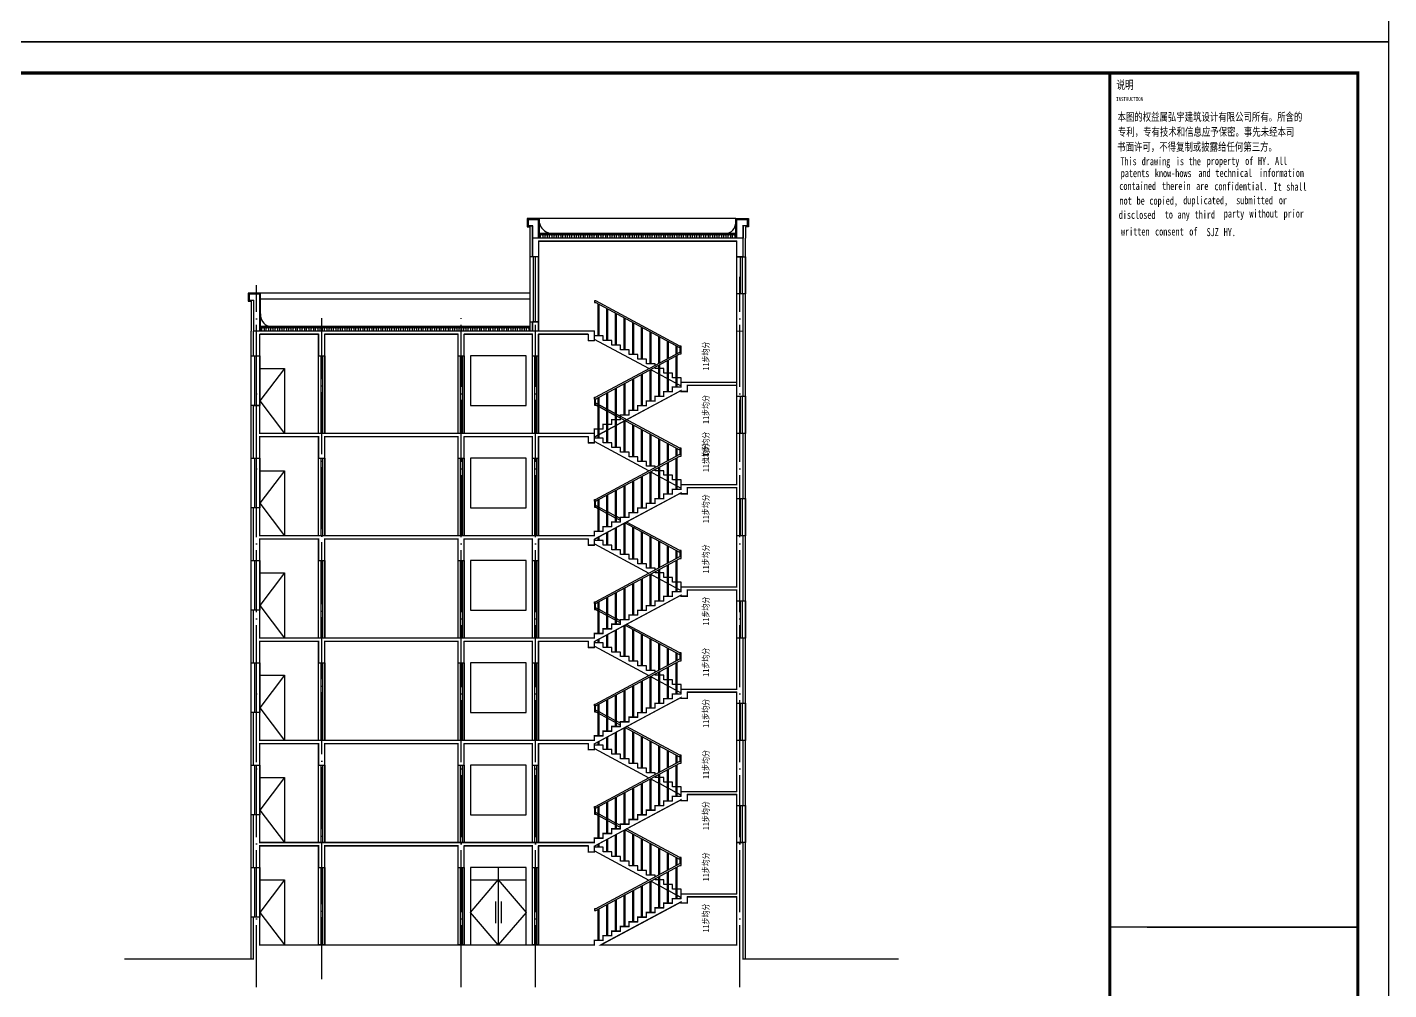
# Model space of a CAD drawing. Extents: x 30064 to 135164, y 17999 to 492668.
# Drawn here: x 70238 to 114181, y 46824 to 77874 of the extents above; entities that cross this region are included whole.
import ezdxf

# ---------------------------------------------------------------- set-up
doc = ezdxf.new("R2010")
doc.units = 0
doc.header["$LTSCALE"] = 1000
doc.header["$MEASUREMENT"] = 0
doc.linetypes.add('DOTE', pattern=[2.42, 2, -0.2, 0.02, -0.2])
for name, color, linetype in [('DOTE', 1, 'DOTE'), ('PUB_TEXT', 7, 'Continuous'), ('PUB_TITLE', 7, 'Continuous'), ('S_E_STAIR', 4, 'Continuous'), ('S_STAIR', 2, 'Continuous'), ('TK', 126, 'Continuous'), ('TWT_TITLE', 7, 'Continuous'), ('WALL', 2, 'Continuous')]:
    doc.layers.add(name, color=color, linetype=linetype)
doc.styles.add('-宋体', font='', dxfattribs={"width": 0.8})
doc.styles.get('-宋体').set_extended_font_data('SimSun')

# ---------------------------------------------------------------- blocks, each defined once
blk = doc.blocks.new('$LinePat$保温层')
at = {"color": 0}
for p, q in [((24, -24), (24, -56)), ((72, -56), (72, -24))]:
    blk.add_line(p, q, dxfattribs=at)
for centre, start, end in [((96, -24), 90, 180), ((0, -24), 0, 90), ((48, -56), 180, 0)]:
    blk.add_arc(centre, 24, start, end, dxfattribs=at)

msp = doc.modelspace()

# ---------------------------------------------------------------- linework, layer by layer
for p, q in [((105181, 18998), (105181, 76398)), ((93111, 71699), (86771, 71699)), ((86541, 71069), (86541, 70469)), ((86741, 70969), (86741, 68069)), ((86461, 69299), (77771, 69299)), ((86461, 69099), (77771, 69099)), ((86541, 68369), (86541, 68069)), ((88541, 68069), (77541, 68069)), ((79641, 67969), (77741, 67969)), ((84141, 67969), (79841, 67969)), ((86541, 67969), (84341, 67969)), ((88341, 67969), (86741, 67969)), ((113181, 48848), (106381, 48848)), ((106381, 48848), (113181, 48848))]:
    msp.add_line(p, q)
at = {"color": 6}
msp.add_line((86461, 71069), (86461, 68069), dxfattribs=at)
for points in [[(86771, 71069), (86771, 71699), (86461, 71699), (86371, 71699), (86371, 71439), (86461, 71439), (86461, 71069)], [(93111, 71069), (93111, 71699), (93421, 71699), (93511, 71699), (93511, 71439), (93421, 71439), (93421, 71069)], [(93421, 47819), (93421, 71069)], [(77771, 68069), (77771, 69299), (77461, 69299), (77371, 69299), (77371, 69039), (77461, 69039), (77461, 68069)], [(77461, 47819), (77461, 68069)], [(93421, 47819), (93421, 68069)]]:
    msp.add_lwpolyline(points, dxfattribs=at)
for points, const_width in [([(86741, 70969), (86741, 70469), (86541, 70469), (86541, 71469), (86401, 71469), (86401, 71669), (86741, 71669), (86741, 71069), (93141, 71069), (93141, 71669), (93481, 71669), (93481, 71469), (93341, 71469), (93341, 70469), (93141, 70469), (93141, 70969), (86741, 70969)], 40), ([(77741, 67969), (77741, 67269), (77541, 67269), (77541, 69069), (77401, 69069), (77401, 69269), (77741, 69269), (77741, 68069), (86541, 68069)], 40), ([(86541, 68069), (86541, 68369), (86741, 68369), (86741, 68069), (88541, 68069), (88541, 67769), (88341, 67769), (88341, 67969)], 40), ([(77741, 64669), (77741, 63969), (77541, 63969), (77541, 65669), (77741, 65669), (77741, 64769), (84141, 64769), (88541, 64769), (88541, 64919), (88821, 64919), (88821, 65069), (89101, 65069), (89101, 65219), (89381, 65219), (89381, 65369), (89661, 65369), (89661, 65519), (89941, 65519), (89941, 65669), (90221, 65669), (90221, 65819), (90501, 65819), (90501, 65969), (90781, 65969), (90781, 66119), (91061, 66119), (91061, 66269), (91341, 66269), (91341, 66419), (93141, 66419), (93141, 68069), (93341, 68069), (93341, 65969), (93141, 65969), (93141, 66319), (91541, 66319), (91541, 66119), (91341, 66119), (91341, 66155), (88541, 64655), (88541, 64469), (88341, 64469), (88341, 64669), (86741, 64669), (86741, 63969), (86541, 63969), (86541, 64669), (84341, 64669), (84341, 63969), (84141, 63969), (84141, 64669), (79841, 64669), (79841, 63969), (79641, 63969), (79641, 64669), (77741, 64669)], 40), ([(88341, 67969), (86741, 67969), (86741, 67269), (86541, 67269), (86541, 67969), (84341, 67969), (84341, 67269), (84141, 67269), (84141, 67969), (79841, 67969), (79841, 67269), (79641, 67269), (79641, 67969), (77741, 67969)], 40), ([(77741, 61369), (77741, 60669), (77541, 60669), (77541, 62369), (77741, 62369), (77741, 61469), (84141, 61469), (88541, 61469), (88541, 61619), (88821, 61619), (88821, 61769), (89101, 61769), (89101, 61919), (89381, 61919), (89381, 62069), (89661, 62069), (89661, 62219), (89941, 62219), (89941, 62369), (90221, 62369), (90221, 62519), (90501, 62519), (90501, 62669), (90781, 62669), (90781, 62819), (91061, 62819), (91061, 62969), (91341, 62969), (91341, 63119), (93141, 63119), (93141, 64769), (93341, 64769), (93341, 62669), (93141, 62669), (93141, 63019), (91541, 63019), (91541, 62819), (91341, 62819), (91341, 62855), (88541, 61355), (88541, 61169), (88341, 61169), (88341, 61369), (86741, 61369), (86741, 60669), (86541, 60669), (86541, 61369), (84341, 61369), (84341, 60669), (84141, 60669), (84141, 61369), (79841, 61369), (79841, 60669), (79641, 60669), (79641, 61369), (77741, 61369)], 40), ([(77741, 58069), (77741, 57369), (77541, 57369), (77541, 59069), (77741, 59069), (77741, 58169), (84141, 58169), (88541, 58169), (88541, 58319), (88821, 58319), (88821, 58469), (89101, 58469), (89101, 58619), (89381, 58619), (89381, 58769), (89661, 58769), (89661, 58919), (89941, 58919), (89941, 59069), (90221, 59069), (90221, 59219), (90501, 59219), (90501, 59369), (90781, 59369), (90781, 59519), (91061, 59519), (91061, 59669), (91341, 59669), (91341, 59819), (93141, 59819), (93141, 61469), (93341, 61469), (93341, 59369), (93141, 59369), (93141, 59719), (91541, 59719), (91541, 59519), (91341, 59519), (91341, 59555), (88541, 58055), (88541, 57869), (88341, 57869), (88341, 58069), (86741, 58069), (86741, 57369), (86541, 57369), (86541, 58069), (84341, 58069), (84341, 57369), (84141, 57369), (84141, 58069), (79841, 58069), (79841, 57369), (79641, 57369), (79641, 58069), (77741, 58069)], 40), ([(77741, 54769), (77741, 54069), (77541, 54069), (77541, 55769), (77741, 55769), (77741, 54869), (84141, 54869), (88541, 54869), (88541, 55019), (88821, 55019), (88821, 55169), (89101, 55169), (89101, 55319), (89381, 55319), (89381, 55469), (89661, 55469), (89661, 55619), (89941, 55619), (89941, 55769), (90221, 55769), (90221, 55919), (90501, 55919), (90501, 56069), (90781, 56069), (90781, 56219), (91061, 56219), (91061, 56369), (91341, 56369), (91341, 56519), (93141, 56519), (93141, 58169), (93341, 58169), (93341, 56069), (93141, 56069), (93141, 56419), (91541, 56419), (91541, 56219), (91341, 56219), (91341, 56255), (88541, 54755), (88541, 54569), (88341, 54569), (88341, 54769), (86741, 54769), (86741, 54069), (86541, 54069), (86541, 54769), (84341, 54769), (84341, 54069), (84141, 54069), (84141, 54769), (79841, 54769), (79841, 54069), (79641, 54069), (79641, 54769), (77741, 54769)], 40), ([(77741, 51469), (77741, 50769), (77541, 50769), (77541, 52469), (77741, 52469), (77741, 51569), (84141, 51569), (88541, 51569), (88541, 51719), (88821, 51719), (88821, 51869), (89101, 51869), (89101, 52019), (89381, 52019), (89381, 52169), (89661, 52169), (89661, 52319), (89941, 52319), (89941, 52469), (90221, 52469), (90221, 52619), (90501, 52619), (90501, 52769), (90781, 52769), (90781, 52919), (91061, 52919), (91061, 53069), (91341, 53069), (91341, 53219), (93141, 53219), (93141, 54869), (93341, 54869), (93341, 52769), (93141, 52769), (93141, 53119), (91541, 53119), (91541, 52919), (91341, 52919), (91341, 52955), (88541, 51455), (88541, 51269), (88341, 51269), (88341, 51469), (86741, 51469), (86741, 50769), (86541, 50769), (86541, 51469), (84341, 51469), (84341, 50769), (84141, 50769), (84141, 51469), (79841, 51469), (79841, 50769), (79641, 50769), (79641, 51469), (77741, 51469)], 40), ([(73372, 47819), (77541, 47819), (77541, 49169), (77741, 49169), (77741, 48269), (88541, 48269), (88541, 48419), (88821, 48419), (88821, 48569), (89101, 48569), (89101, 48719), (89381, 48719), (89381, 48869), (89661, 48869), (89661, 49019), (89941, 49019), (89941, 49169), (90221, 49169), (90221, 49319), (90501, 49319), (90501, 49469), (90781, 49469), (90781, 49619), (91061, 49619), (91061, 49769), (91341, 49769), (91341, 49919), (93141, 49919), (93141, 51569), (93341, 51569), (93341, 47819), (98359, 47819)], 40), ([(93141, 49819), (93141, 48269), (88753, 48269), (91341, 49655), (91341, 49619), (91541, 49619), (91541, 49819), (93141, 49819)], 40), ([(105181, 48848), (113181, 48848)], 34)]:
    msp.add_lwpolyline(points, dxfattribs=dict(const_width=const_width))
for points in [[(86741, 71069), (86741, 71669), (86461, 71669), (86401, 71669), (86401, 71469), (86541, 71469), (86541, 71069)], [(93141, 71069), (93141, 71669), (93421, 71669), (93481, 71669), (93481, 71469), (93341, 71469), (93341, 71069)], [(86771, 71229), (93111, 71229)], [(86771, 71209), (93111, 71209)], [(86771, 71189), (93111, 71189)], [(93141, 66419), (93141, 70969)], [(93341, 70469), (93341, 71069)], [(77741, 68069), (77741, 69269), (77461, 69269), (77401, 69269), (77401, 69069), (77541, 69069), (77541, 68069)], [(93341, 65969), (93341, 69269)], [(77771, 68229), (86461, 68229)], [(77771, 68209), (86461, 68209)], [(77771, 68189), (86461, 68189)], [(86741, 68069), (86741, 68369), (86541, 68369), (86541, 68069)], [(77541, 67269), (77541, 68069)], [(77741, 64769), (77741, 67969)], [(79641, 64769), (79641, 67969)], [(79841, 64769), (79841, 67969)], [(84141, 64769), (84141, 67969)], [(84341, 64769), (84341, 67969)], [(86541, 64769), (86541, 67969)], [(86741, 64769), (86741, 67969)], [(93141, 63119), (93141, 67969)], [(93341, 65969), (93341, 68069)], [(77541, 63969), (77541, 65669)], [(77741, 61469), (77741, 64669)], [(79641, 61469), (79641, 64669)], [(79841, 61469), (79841, 64669)], [(84141, 61469), (84141, 64669)], [(84341, 61469), (84341, 64669)], [(86541, 61469), (86541, 64669)], [(86741, 61469), (86741, 64669)], [(93341, 62669), (93341, 64769)], [(93141, 59819), (93141, 63019)], [(77541, 60669), (77541, 62369)], [(77741, 58169), (77741, 61369)], [(79641, 58169), (79641, 61369)], [(79841, 58169), (79841, 61369)], [(84141, 58169), (84141, 61369)], [(84341, 58169), (84341, 61369)], [(86541, 58169), (86541, 61369)], [(86741, 58169), (86741, 61369)], [(93341, 59369), (93341, 61469)], [(93141, 56519), (93141, 59719)], [(77541, 57369), (77541, 59069)], [(77741, 54869), (77741, 58069)], [(79641, 54869), (79641, 58069)], [(79841, 54869), (79841, 58069)], [(84141, 54869), (84141, 58069)], [(84341, 54869), (84341, 58069)], [(86541, 54869), (86541, 58069)], [(86741, 54869), (86741, 58069)], [(93341, 56069), (93341, 58169)], [(93141, 53219), (93141, 56419)], [(77541, 54069), (77541, 55769)], [(77741, 51569), (77741, 54769)], [(79641, 51569), (79641, 54769)], [(79841, 51569), (79841, 54769)], [(84141, 51569), (84141, 54769)], [(84341, 51569), (84341, 54769)], [(86541, 51569), (86541, 54769)], [(86741, 51569), (86741, 54769)], [(93341, 52769), (93341, 54869)], [(93141, 49919), (93141, 53119)], [(77541, 50769), (77541, 52469)], [(77741, 48269), (77741, 51469)], [(79641, 48269), (79641, 51469)], [(79841, 48269), (79841, 51469)], [(84141, 48269), (84141, 51469)], [(84341, 48269), (84341, 51469)], [(86541, 48269), (86541, 51469)], [(86741, 48269), (86741, 51469)], [(93341, 47819), (93341, 51569)], [(93141, 48269), (93141, 49819)], [(77541, 47819), (77541, 49169)], [(73372, 47819), (77541, 47819)], [(93361, 47819), (98359, 47819)]]:
    msp.add_lwpolyline(points)
at = {"color": 4}
for points in [[(86741, 68369), (86741, 70469), (86461, 70469), (86461, 68369), (86741, 68369)], [(86571, 70469), (86571, 68369)], [(86631, 70469), (86631, 68369)], [(93141, 69269), (93141, 70469), (93421, 70469), (93421, 69269), (93141, 69269)], [(93251, 70469), (93251, 69269)], [(93311, 70469), (93311, 69269)], [(77461, 65669), (77461, 67269), (77741, 67269), (77741, 65669), (77461, 65669)], [(77571, 67269), (77571, 65669)], [(77631, 67269), (77631, 65669)], [(79641, 64769), (79641, 67269), (79841, 67269), (79841, 64769), (79641, 64769)], [(79711, 67269), (79711, 64769)], [(79771, 67269), (79771, 64769)], [(84141, 64769), (84141, 67269), (84341, 67269), (84341, 64769), (84141, 64769)], [(84211, 67269), (84211, 64769)], [(84271, 67269), (84271, 64769)], [(86541, 64769), (86541, 67269), (86741, 67269), (86741, 64769), (86541, 64769)], [(86611, 67269), (86611, 64769)], [(86671, 67269), (86671, 64769)], [(93141, 64769), (93141, 65969), (93421, 65969), (93421, 64769), (93141, 64769)], [(93251, 65969), (93251, 64769)], [(93311, 65969), (93311, 64769)], [(77461, 62369), (77461, 63969), (77741, 63969), (77741, 62369), (77461, 62369)], [(77571, 63969), (77571, 62369)], [(77631, 63969), (77631, 62369)], [(79641, 61469), (79641, 63969), (79841, 63969), (79841, 61469), (79641, 61469)], [(79711, 63969), (79711, 61469)], [(79771, 63969), (79771, 61469)], [(84141, 61469), (84141, 63969), (84341, 63969), (84341, 61469), (84141, 61469)], [(84211, 63969), (84211, 61469)], [(84271, 63969), (84271, 61469)], [(86541, 61469), (86541, 63969), (86741, 63969), (86741, 61469), (86541, 61469)], [(86611, 63969), (86611, 61469)], [(86671, 63969), (86671, 61469)], [(93141, 61469), (93141, 62669), (93421, 62669), (93421, 61469), (93141, 61469)], [(93251, 62669), (93251, 61469)], [(93311, 62669), (93311, 61469)], [(77461, 59069), (77461, 60669), (77741, 60669), (77741, 59069), (77461, 59069)], [(77571, 60669), (77571, 59069)], [(77631, 60669), (77631, 59069)], [(79641, 58169), (79641, 60669), (79841, 60669), (79841, 58169), (79641, 58169)], [(79711, 60669), (79711, 58169)], [(79771, 60669), (79771, 58169)], [(84141, 58169), (84141, 60669), (84341, 60669), (84341, 58169), (84141, 58169)], [(84211, 60669), (84211, 58169)], [(84271, 60669), (84271, 58169)], [(86541, 58169), (86541, 60669), (86741, 60669), (86741, 58169), (86541, 58169)], [(86611, 60669), (86611, 58169)], [(86671, 60669), (86671, 58169)], [(93141, 58169), (93141, 59369), (93421, 59369), (93421, 58169), (93141, 58169)], [(93251, 59369), (93251, 58169)], [(93311, 59369), (93311, 58169)], [(77461, 55769), (77461, 57369), (77741, 57369), (77741, 55769), (77461, 55769)], [(77571, 57369), (77571, 55769)], [(77631, 57369), (77631, 55769)], [(79641, 54869), (79641, 57369), (79841, 57369), (79841, 54869), (79641, 54869)], [(79711, 57369), (79711, 54869)], [(79771, 57369), (79771, 54869)], [(84141, 54869), (84141, 57369), (84341, 57369), (84341, 54869), (84141, 54869)], [(84211, 57369), (84211, 54869)], [(84271, 57369), (84271, 54869)], [(86541, 54869), (86541, 57369), (86741, 57369), (86741, 54869), (86541, 54869)], [(86611, 57369), (86611, 54869)], [(86671, 57369), (86671, 54869)], [(93141, 54869), (93141, 56069), (93421, 56069), (93421, 54869), (93141, 54869)], [(93251, 56069), (93251, 54869)], [(93311, 56069), (93311, 54869)], [(77461, 52469), (77461, 54069), (77741, 54069), (77741, 52469), (77461, 52469)], [(77571, 54069), (77571, 52469)], [(77631, 54069), (77631, 52469)], [(79641, 51569), (79641, 54069), (79841, 54069), (79841, 51569), (79641, 51569)], [(79711, 54069), (79711, 51569)], [(79771, 54069), (79771, 51569)], [(84141, 51569), (84141, 54069), (84341, 54069), (84341, 51569), (84141, 51569)], [(84211, 54069), (84211, 51569)], [(84271, 54069), (84271, 51569)], [(86541, 51569), (86541, 54069), (86741, 54069), (86741, 51569), (86541, 51569)], [(86611, 54069), (86611, 51569)], [(86671, 54069), (86671, 51569)], [(93141, 51569), (93141, 52769), (93421, 52769), (93421, 51569), (93141, 51569)], [(93251, 52769), (93251, 51569)], [(93311, 52769), (93311, 51569)], [(77461, 49169), (77461, 50769), (77741, 50769), (77741, 49169), (77461, 49169)], [(77571, 50769), (77571, 49169)], [(77631, 50769), (77631, 49169)], [(79641, 48269), (79641, 50769), (79841, 50769), (79841, 48269), (79641, 48269)], [(79711, 50769), (79711, 48269)], [(79771, 50769), (79771, 48269)], [(84141, 48269), (84141, 50769), (84341, 50769), (84341, 48269), (84141, 48269)], [(84211, 50769), (84211, 48269)], [(84271, 50769), (84271, 48269)], [(86541, 48269), (86541, 50769), (86741, 50769), (86741, 48269), (86541, 48269)], [(86611, 50769), (86611, 48269)], [(86671, 50769), (86671, 48269)]]:
    msp.add_lwpolyline(points, dxfattribs=at)
for centre, radius, start, end in [((92733, 71591), 379, 287.5283, 5.7887), ((87206, 71664), 450, 194.4217, 255.5228), ((78148, 68591), 379, 174.2113, 252.4717)]:
    msp.add_arc(centre, radius, start, end)
at = {"layer": 'DOTE'}
for p, q in [((77641, 46909), (77641, 69556)), ((93241, 46909), (93241, 69826)), ((86641, 46909), (86641, 68564)), ((79741, 47161), (79741, 68489)), ((84241, 46909), (84241, 68487))]:
    msp.add_line(p, q, dxfattribs=at)
at = {"layer": 'PUB_TITLE', "const_width": 100}
msp.add_lwpolyline([(105181, 76398), (113181, 76398), (113181, 18999), (105181, 18999)], close=True, dxfattribs=at)
at = {"layer": 'S_E_STAIR'}
for p, q in [((91301, 67530), (88574, 68991)), ((91301, 67590), (88587, 69044)), ((88666, 67919), (88666, 68942)), ((88666, 67919), (88666, 68942)), ((88696, 67919), (88696, 68926)), ((88696, 67919), (88696, 68926)), ((88946, 67769), (88946, 68792)), ((88976, 67769), (88976, 68776)), ((89226, 67619), (89226, 68642)), ((89256, 67619), (89256, 68626)), ((89506, 67469), (89506, 68492)), ((89536, 67469), (89536, 68476)), ((89786, 67319), (89786, 68342)), ((89816, 67319), (89816, 68326)), ((90066, 67169), (90066, 68192)), ((90096, 67169), (90096, 68176)), ((88541, 67919), (88541, 68069)), ((88541, 67919), (88541, 68069)), ((88821, 67919), (88541, 67919)), ((88821, 67919), (88541, 67919)), ((90302, 66862), (88541, 67805)), ((88821, 67769), (88821, 67919)), ((89101, 67769), (88821, 67769)), ((89101, 67619), (89101, 67769)), ((90346, 67019), (90346, 68042)), ((90376, 67019), (90376, 68026)), ((90626, 67036), (90626, 67892)), ((90656, 67052), (90656, 67876)), ((90906, 67186), (90906, 67742)), ((90936, 67202), (90936, 67726)), ((88581, 65940), (91301, 67397)), ((88581, 65880), (91301, 67337)), ((89381, 67619), (89101, 67619)), ((89381, 67469), (89381, 67619)), ((89661, 67469), (89381, 67469)), ((89661, 67319), (89661, 67469)), ((89941, 67319), (89661, 67319)), ((89941, 67169), (89941, 67319)), ((91186, 67336), (91186, 67592)), ((91186, 66269), (91186, 67276)), ((91216, 67352), (91216, 67576)), ((91216, 66269), (91216, 67292)), ((91341, 67590), (91301, 67590)), ((91301, 67590), (91301, 67397)), ((91341, 67397), (91301, 67397)), ((91301, 67397), (91341, 67397)), ((91301, 67337), (91341, 67337)), ((91341, 67397), (91341, 67590)), ((91341, 67337), (91341, 67397)), ((90221, 67169), (89941, 67169)), ((90221, 67019), (90221, 67169)), ((90501, 67019), (90221, 67019)), ((90346, 65819), (90346, 66826)), ((90376, 65819), (90376, 66842)), ((90376, 66822), (90626, 66688)), ((90501, 66969), (90501, 67019)), ((90501, 66869), (90501, 66909)), ((90626, 66869), (90501, 66869)), ((90626, 65969), (90626, 66976)), ((90656, 65969), (90656, 66992)), ((90781, 66869), (90656, 66869)), ((90781, 66719), (90781, 66869)), ((90906, 66119), (90906, 67126)), ((90936, 66119), (90936, 67142)), ((89506, 65369), (89506, 66376)), ((89536, 65369), (89536, 66392)), ((89786, 65519), (89786, 66526)), ((89816, 65519), (89816, 66542)), ((90066, 65669), (90066, 66676)), ((90096, 65669), (90096, 66692)), ((90656, 66672), (90906, 66538)), ((90906, 66719), (90781, 66719)), ((91061, 66719), (90936, 66719)), ((90936, 66522), (91186, 66388)), ((91061, 66569), (91061, 66719)), ((91186, 66569), (91061, 66569)), ((91341, 66569), (91216, 66569)), ((91216, 66372), (91341, 66305)), ((91341, 66419), (91341, 66569)), ((88541, 65880), (88541, 65940)), ((88541, 65940), (88581, 65940)), ((88666, 64919), (88666, 65926)), ((88696, 64919), (88696, 65942)), ((88946, 65069), (88946, 66076)), ((88976, 65069), (88976, 66092)), ((89226, 65219), (89226, 66226)), ((89256, 65219), (89256, 66242)), ((88581, 65880), (88541, 65880)), ((88581, 65880), (88541, 65880)), ((88541, 65880), (88541, 65687)), ((88541, 65687), (88581, 65687)), ((91301, 64230), (88574, 65691)), ((88581, 65687), (88581, 65880)), ((88666, 65702), (88581, 65747)), ((88666, 65642), (88581, 65687)), ((91301, 64290), (88587, 65744)), ((88666, 64619), (88666, 65642)), ((88666, 64619), (88666, 65642)), ((88946, 65552), (88696, 65686)), ((88696, 64619), (88696, 65626)), ((88696, 64619), (88696, 65626)), ((88946, 65492), (88696, 65626)), ((88946, 64469), (88946, 65492)), ((89226, 65402), (88976, 65536)), ((88976, 64469), (88976, 65476)), ((89226, 65342), (88976, 65476)), ((89226, 64319), (89226, 65342)), ((89381, 65319), (89256, 65386)), ((89256, 64319), (89256, 65326)), ((89381, 65259), (89256, 65326)), ((89506, 64169), (89506, 65192)), ((89536, 64169), (89536, 65176)), ((89786, 64019), (89786, 65042)), ((88541, 64619), (88541, 64769)), ((88541, 64619), (88541, 64769)), ((88541, 64619), (88541, 64655)), ((88821, 64619), (88541, 64619)), ((88821, 64619), (88541, 64619)), ((88821, 64469), (88821, 64619)), ((89816, 64019), (89816, 65026)), ((90066, 63869), (90066, 64892)), ((90096, 63869), (90096, 64876)), ((90346, 63719), (90346, 64742)), ((90376, 63719), (90376, 64726)), ((90302, 63562), (88541, 64505)), ((89101, 64469), (88821, 64469)), ((89101, 64319), (89101, 64469)), ((89381, 64319), (89101, 64319)), ((89381, 64169), (89381, 64319)), ((89661, 64169), (89381, 64169)), ((89661, 64019), (89661, 64169)), ((90626, 63736), (90626, 64592)), ((90656, 63752), (90656, 64576)), ((90906, 63886), (90906, 64442)), ((90936, 63902), (90936, 64426)), ((91186, 64036), (91186, 64292)), ((91216, 64052), (91216, 64276)), ((91341, 64290), (91301, 64290)), ((91301, 64290), (91301, 64097)), ((91341, 64097), (91341, 64290)), ((88581, 62640), (91301, 64097)), ((88581, 62580), (91301, 64037)), ((89941, 64019), (89661, 64019)), ((89941, 63869), (89941, 64019)), ((90221, 63869), (89941, 63869)), ((90221, 63719), (90221, 63869)), ((90501, 63719), (90221, 63719)), ((90501, 63669), (90501, 63719)), ((90906, 62819), (90906, 63826)), ((90936, 62819), (90936, 63842)), ((91186, 62969), (91186, 63976)), ((91216, 62969), (91216, 63992)), ((91341, 64097), (91301, 64097)), ((91301, 64097), (91341, 64097)), ((91301, 64037), (91341, 64037)), ((91341, 64037), (91341, 64097)), ((90066, 62369), (90066, 63376)), ((90096, 62369), (90096, 63392)), ((90346, 62519), (90346, 63526)), ((90376, 62519), (90376, 63542)), ((90376, 63522), (90626, 63388)), ((90501, 63569), (90501, 63609)), ((90626, 63569), (90501, 63569)), ((90626, 62669), (90626, 63676)), ((90656, 62669), (90656, 63692)), ((90781, 63569), (90656, 63569)), ((90656, 63372), (90906, 63238)), ((90781, 63419), (90781, 63569)), ((90906, 63419), (90781, 63419)), ((91061, 63419), (90936, 63419)), ((91061, 63269), (91061, 63419)), ((89226, 61919), (89226, 62926)), ((89256, 61919), (89256, 62942)), ((89506, 62069), (89506, 63076)), ((89536, 62069), (89536, 63092)), ((89786, 62219), (89786, 63226)), ((89816, 62219), (89816, 63242)), ((90936, 63222), (91186, 63088)), ((91186, 63269), (91061, 63269)), ((91341, 63269), (91216, 63269)), ((91216, 63072), (91341, 63005)), ((91341, 63119), (91341, 63269)), ((88541, 62580), (88541, 62640)), ((88541, 62640), (88581, 62640)), ((88581, 62580), (88541, 62580)), ((88581, 62580), (88541, 62580)), ((88541, 62580), (88541, 62387)), ((88581, 62387), (88581, 62580)), ((88666, 62402), (88581, 62447)), ((88666, 61619), (88666, 62626)), ((88696, 61619), (88696, 62642)), ((88946, 61769), (88946, 62776)), ((88976, 61769), (88976, 62792)), ((88541, 62387), (88581, 62387)), ((88666, 62342), (88581, 62387)), ((88946, 62252), (88696, 62386)), ((88946, 62192), (88696, 62326)), ((89226, 62102), (88976, 62236)), ((89226, 62042), (88976, 62176)), ((89381, 62019), (89256, 62086)), ((89381, 61959), (89256, 62026)), ((88946, 61169), (88946, 61572)), ((88976, 61169), (88976, 61588)), ((89226, 61019), (89226, 61722)), ((89256, 61019), (89256, 61738)), ((89506, 60869), (89506, 61872)), ((91301, 60930), (89524, 61882)), ((89536, 60869), (89536, 61876)), ((91301, 60990), (89580, 61912)), ((89786, 60719), (89786, 61742)), ((89816, 60719), (89816, 61726)), ((90066, 60569), (90066, 61592)), ((90096, 60569), (90096, 61576)), ((88541, 61319), (88541, 61355)), ((88821, 61319), (88541, 61319)), ((88541, 61205), (90302, 60262)), ((88666, 61319), (88666, 61422)), ((88696, 61319), (88696, 61438)), ((88821, 61169), (88821, 61319)), ((89101, 61169), (88821, 61169)), ((89101, 61019), (89101, 61169)), ((90346, 60419), (90346, 61442)), ((90376, 60419), (90376, 61426)), ((90626, 60436), (90626, 61292)), ((90656, 60452), (90656, 61276)), ((90906, 60586), (90906, 61142)), ((90936, 60602), (90936, 61126)), ((88581, 59340), (91301, 60797)), ((88581, 59280), (91301, 60737)), ((89381, 61019), (89101, 61019)), ((89381, 60869), (89381, 61019)), ((89661, 60869), (89381, 60869)), ((89661, 60719), (89661, 60869)), ((89941, 60719), (89661, 60719)), ((89941, 60569), (89941, 60719)), ((91186, 60736), (91186, 60992)), ((91186, 59669), (91186, 60676)), ((91216, 60752), (91216, 60976)), ((91216, 59669), (91216, 60692)), ((91341, 60990), (91301, 60990)), ((91301, 60990), (91301, 60797)), ((91341, 60797), (91301, 60797)), ((91301, 60797), (91341, 60797)), ((91301, 60737), (91341, 60737)), ((91341, 60797), (91341, 60990)), ((91341, 60737), (91341, 60797)), ((90221, 60569), (89941, 60569)), ((90221, 60419), (90221, 60569)), ((90501, 60419), (90221, 60419)), ((90346, 59219), (90346, 60226)), ((90376, 59219), (90376, 60242)), ((90376, 60222), (90626, 60088)), ((90501, 60369), (90501, 60419)), ((90501, 60269), (90501, 60309)), ((90626, 60269), (90501, 60269)), ((90626, 59369), (90626, 60376)), ((90656, 59369), (90656, 60392)), ((90781, 60269), (90656, 60269)), ((90781, 60119), (90781, 60269)), ((90906, 59519), (90906, 60526)), ((90936, 59519), (90936, 60542)), ((89506, 58769), (89506, 59776)), ((89536, 58769), (89536, 59792)), ((89786, 58919), (89786, 59926)), ((89816, 58919), (89816, 59942)), ((90066, 59069), (90066, 60076)), ((90096, 59069), (90096, 60092)), ((90656, 60072), (90906, 59938)), ((90906, 60119), (90781, 60119)), ((91061, 60119), (90936, 60119)), ((90936, 59922), (91186, 59788)), ((91061, 59969), (91061, 60119)), ((91186, 59969), (91061, 59969)), ((91341, 59969), (91216, 59969)), ((91216, 59772), (91341, 59705)), ((91341, 59819), (91341, 59969)), ((88541, 59280), (88541, 59340)), ((88541, 59340), (88581, 59340)), ((88666, 58319), (88666, 59326)), ((88696, 58319), (88696, 59342)), ((88946, 58469), (88946, 59476)), ((88976, 58469), (88976, 59492)), ((89226, 58619), (89226, 59626)), ((89256, 58619), (89256, 59642)), ((88581, 59280), (88541, 59280)), ((88581, 59280), (88541, 59280)), ((88541, 59280), (88541, 59087)), ((88541, 59087), (88581, 59087)), ((88581, 59087), (88581, 59280)), ((88666, 59102), (88581, 59147)), ((88666, 59042), (88581, 59087)), ((88946, 58952), (88696, 59086)), ((88946, 58892), (88696, 59026)), ((89226, 58802), (88976, 58936)), ((89226, 58742), (88976, 58876)), ((89381, 58719), (89256, 58786)), ((89381, 58659), (89256, 58726)), ((89506, 57569), (89506, 58572)), ((91301, 57630), (89524, 58582)), ((89536, 57569), (89536, 58576)), ((91301, 57690), (89580, 58612)), ((88541, 58019), (88541, 58055)), ((88821, 58019), (88541, 58019)), ((88666, 58019), (88666, 58122)), ((88696, 58019), (88696, 58138)), ((88821, 57869), (88821, 58019)), ((88946, 57869), (88946, 58272)), ((88976, 57869), (88976, 58288)), ((89226, 57719), (89226, 58422)), ((89256, 57719), (89256, 58438)), ((89786, 57419), (89786, 58442)), ((89816, 57419), (89816, 58426)), ((90066, 57269), (90066, 58292)), ((90096, 57269), (90096, 58276)), ((90346, 57119), (90346, 58142)), ((90376, 57119), (90376, 58126)), ((88541, 57905), (90302, 56962)), ((89101, 57869), (88821, 57869)), ((89101, 57719), (89101, 57869)), ((89381, 57719), (89101, 57719)), ((89381, 57569), (89381, 57719)), ((89661, 57569), (89381, 57569)), ((89661, 57419), (89661, 57569)), ((90626, 57136), (90626, 57992)), ((90656, 57152), (90656, 57976)), ((90906, 57286), (90906, 57842)), ((90936, 57302), (90936, 57826)), ((91186, 57436), (91186, 57692)), ((91216, 57452), (91216, 57676)), ((91341, 57690), (91301, 57690)), ((91301, 57690), (91301, 57497)), ((91341, 57497), (91341, 57690)), ((88581, 56040), (91301, 57497)), ((88581, 55980), (91301, 57437)), ((89941, 57419), (89661, 57419)), ((89941, 57269), (89941, 57419)), ((90221, 57269), (89941, 57269)), ((90221, 57119), (90221, 57269)), ((90906, 56219), (90906, 57226)), ((90936, 56219), (90936, 57242)), ((91186, 56369), (91186, 57376)), ((91216, 56369), (91216, 57392)), ((91341, 57497), (91301, 57497)), ((91301, 57497), (91341, 57497)), ((91301, 57437), (91341, 57437)), ((91341, 57437), (91341, 57497)), ((90066, 55769), (90066, 56776)), ((90096, 55769), (90096, 56792)), ((90501, 57119), (90221, 57119)), ((90346, 55919), (90346, 56926)), ((90376, 55919), (90376, 56942)), ((90376, 56922), (90626, 56788)), ((90501, 57069), (90501, 57119)), ((90501, 56969), (90501, 57009)), ((90626, 56969), (90501, 56969)), ((90626, 56069), (90626, 57076)), ((90656, 56069), (90656, 57092)), ((90781, 56969), (90656, 56969)), ((90656, 56772), (90906, 56638)), ((90781, 56819), (90781, 56969)), ((90906, 56819), (90781, 56819)), ((91061, 56819), (90936, 56819)), ((91061, 56669), (91061, 56819)), ((89226, 55319), (89226, 56326)), ((89256, 55319), (89256, 56342)), ((89506, 55469), (89506, 56476)), ((89536, 55469), (89536, 56492)), ((89786, 55619), (89786, 56626)), ((89816, 55619), (89816, 56642)), ((90936, 56622), (91186, 56488)), ((91186, 56669), (91061, 56669)), ((91341, 56669), (91216, 56669)), ((91216, 56472), (91341, 56405)), ((91341, 56519), (91341, 56669)), ((88541, 55980), (88541, 56040)), ((88541, 56040), (88581, 56040)), ((88581, 55980), (88541, 55980)), ((88581, 55980), (88541, 55980)), ((88541, 55980), (88541, 55787)), ((88581, 55787), (88581, 55980)), ((88666, 55802), (88581, 55847)), ((88666, 55019), (88666, 56026)), ((88696, 55019), (88696, 56042)), ((88946, 55169), (88946, 56176)), ((88976, 55169), (88976, 56192)), ((88541, 55787), (88581, 55787)), ((88666, 55742), (88581, 55787)), ((88946, 55652), (88696, 55786)), ((88946, 55592), (88696, 55726)), ((89226, 55502), (88976, 55636)), ((89226, 55442), (88976, 55576)), ((89381, 55419), (89256, 55486)), ((89381, 55359), (89256, 55426)), ((88946, 54569), (88946, 54972)), ((88976, 54569), (88976, 54988)), ((89226, 54419), (89226, 55122)), ((89256, 54419), (89256, 55138)), ((89506, 54269), (89506, 55272)), ((91301, 54330), (89524, 55282)), ((89536, 54269), (89536, 55276)), ((91301, 54390), (89580, 55312)), ((89786, 54119), (89786, 55142)), ((89816, 54119), (89816, 55126)), ((90066, 53969), (90066, 54992)), ((90096, 53969), (90096, 54976)), ((88541, 54719), (88541, 54755)), ((88821, 54719), (88541, 54719)), ((88541, 54605), (90302, 53662)), ((88666, 54719), (88666, 54822)), ((88696, 54719), (88696, 54838)), ((88821, 54569), (88821, 54719)), ((89101, 54569), (88821, 54569)), ((89101, 54419), (89101, 54569)), ((90346, 53819), (90346, 54842)), ((90376, 53819), (90376, 54826)), ((90626, 53836), (90626, 54692)), ((90656, 53852), (90656, 54676)), ((90906, 53986), (90906, 54542)), ((90936, 54002), (90936, 54526)), ((88581, 52740), (91301, 54197)), ((88581, 52680), (91301, 54137)), ((89381, 54419), (89101, 54419)), ((89381, 54269), (89381, 54419)), ((89661, 54269), (89381, 54269)), ((89661, 54119), (89661, 54269)), ((89941, 54119), (89661, 54119)), ((89941, 53969), (89941, 54119)), ((91186, 54136), (91186, 54392)), ((91186, 53069), (91186, 54076)), ((91216, 54152), (91216, 54376)), ((91216, 53069), (91216, 54092)), ((91341, 54390), (91301, 54390)), ((91301, 54390), (91301, 54197)), ((91341, 54197), (91301, 54197)), ((91301, 54197), (91341, 54197)), ((91301, 54137), (91341, 54137)), ((91341, 54197), (91341, 54390)), ((91341, 54137), (91341, 54197)), ((90221, 53969), (89941, 53969)), ((90221, 53819), (90221, 53969)), ((90501, 53819), (90221, 53819)), ((90346, 52619), (90346, 53626)), ((90376, 52619), (90376, 53642)), ((90376, 53622), (90626, 53488)), ((90501, 53769), (90501, 53819)), ((90501, 53669), (90501, 53709)), ((90626, 53669), (90501, 53669)), ((90626, 52769), (90626, 53776)), ((90656, 52769), (90656, 53792)), ((90781, 53669), (90656, 53669)), ((90781, 53519), (90781, 53669)), ((90906, 52919), (90906, 53926)), ((90936, 52919), (90936, 53942)), ((89506, 52169), (89506, 53176)), ((89536, 52169), (89536, 53192)), ((89786, 52319), (89786, 53326)), ((89816, 52319), (89816, 53342)), ((90066, 52469), (90066, 53476)), ((90096, 52469), (90096, 53492)), ((90656, 53472), (90906, 53338)), ((90906, 53519), (90781, 53519)), ((91061, 53519), (90936, 53519)), ((90936, 53322), (91186, 53188)), ((91061, 53369), (91061, 53519)), ((91186, 53369), (91061, 53369)), ((91341, 53369), (91216, 53369)), ((91216, 53172), (91341, 53105)), ((91341, 53219), (91341, 53369)), ((88541, 52680), (88541, 52740)), ((88541, 52740), (88581, 52740)), ((88696, 51719), (88696, 52742)), ((88946, 51869), (88946, 52876)), ((88976, 51869), (88976, 52892)), ((89226, 52019), (89226, 53026)), ((89256, 52019), (89256, 53042)), ((88581, 52680), (88541, 52680)), ((88581, 52680), (88541, 52680)), ((88541, 52680), (88541, 52487)), ((88541, 52487), (88581, 52487)), ((88581, 52487), (88581, 52680)), ((88666, 52502), (88581, 52547)), ((88666, 52442), (88581, 52487)), ((88666, 51719), (88666, 52726)), ((88946, 52352), (88696, 52486)), ((88946, 52292), (88696, 52426)), ((89226, 52202), (88976, 52336)), ((89226, 52142), (88976, 52276)), ((89381, 52119), (89256, 52186)), ((89381, 52059), (89256, 52126)), ((89506, 50969), (89506, 51972)), ((91301, 51030), (89524, 51982)), ((89536, 50969), (89536, 51976)), ((91301, 51090), (89580, 52012)), ((88541, 51419), (88541, 51455)), ((88821, 51419), (88541, 51419)), ((88666, 51419), (88666, 51522)), ((88696, 51419), (88696, 51538)), ((88821, 51269), (88821, 51419)), ((88946, 51269), (88946, 51672)), ((88976, 51269), (88976, 51688)), ((89226, 51119), (89226, 51822)), ((89256, 51119), (89256, 51838)), ((89786, 50819), (89786, 51842)), ((89816, 50819), (89816, 51826)), ((90066, 50669), (90066, 51692)), ((90096, 50669), (90096, 51676)), ((90346, 50519), (90346, 51542)), ((90376, 50519), (90376, 51526)), ((88541, 51305), (90302, 50362)), ((89101, 51269), (88821, 51269)), ((89101, 51119), (89101, 51269)), ((89381, 51119), (89101, 51119)), ((89381, 50969), (89381, 51119)), ((90626, 50536), (90626, 51392)), ((90656, 50552), (90656, 51376)), ((90906, 50686), (90906, 51242)), ((90936, 50702), (90936, 51226)), ((91186, 50836), (91186, 51092)), ((91216, 50852), (91216, 51076)), ((91341, 51090), (91301, 51090)), ((91301, 51090), (91301, 50897)), ((91341, 50897), (91341, 51090)), ((88574, 49437), (91301, 50897)), ((88587, 49384), (91301, 50837)), ((89661, 50969), (89381, 50969)), ((89661, 50819), (89661, 50969)), ((89941, 50819), (89661, 50819)), ((89941, 50669), (89941, 50819)), ((90221, 50669), (89941, 50669)), ((90221, 50519), (90221, 50669)), ((90906, 49619), (90906, 50626)), ((90936, 49619), (90936, 50642)), ((91186, 49769), (91186, 50776)), ((91216, 49769), (91216, 50792)), ((91341, 50897), (91301, 50897)), ((91301, 50897), (91341, 50897)), ((91301, 50837), (91341, 50837)), ((91341, 50837), (91341, 50897)), ((90066, 49169), (90066, 50176)), ((90096, 49169), (90096, 50192)), ((90501, 50519), (90221, 50519)), ((90346, 49319), (90346, 50326)), ((90376, 49319), (90376, 50342)), ((90376, 50322), (90626, 50188)), ((90501, 50469), (90501, 50519)), ((90501, 50369), (90501, 50409)), ((90626, 50369), (90501, 50369)), ((90626, 49469), (90626, 50476)), ((90656, 49469), (90656, 50492)), ((90781, 50369), (90656, 50369)), ((90656, 50172), (90906, 50038)), ((90781, 50219), (90781, 50369)), ((90906, 50219), (90781, 50219)), ((91061, 50219), (90936, 50219)), ((91061, 50069), (91061, 50219)), ((89226, 48719), (89226, 49726)), ((89256, 48719), (89256, 49742)), ((89506, 48869), (89506, 49876)), ((89536, 48869), (89536, 49892)), ((89786, 49019), (89786, 50026)), ((89816, 49019), (89816, 50042)), ((90936, 50022), (91186, 49888)), ((91186, 50069), (91061, 50069)), ((91341, 50069), (91216, 50069)), ((91216, 49872), (91341, 49805)), ((91341, 49919), (91341, 50069)), ((88666, 48419), (88666, 49426)), ((88696, 48419), (88696, 49442)), ((88946, 48569), (88946, 49576)), ((88976, 48569), (88976, 49592))]:
    msp.add_line(p, q, dxfattribs=at)
for points in [[(88587, 69044), (88541, 69044), (88541, 68991), (88574, 68991)], [(88587, 69044), (88541, 69044), (88541, 68991), (88574, 68991)], [(88587, 65744), (88541, 65744), (88541, 65691), (88574, 65691)], [(88587, 65744), (88541, 65744), (88541, 65691), (88574, 65691)], [(88574, 49437), (88541, 49437), (88541, 49384), (88587, 49384)]]:
    msp.add_lwpolyline(points, dxfattribs=at)
at = {"layer": 'S_STAIR'}
for p, q in [((88541, 68069), (77541, 68069)), ((88341, 67969), (86741, 67969)), ((88341, 67969), (86741, 67969)), ((88341, 67969), (88341, 67769)), ((88341, 67769), (88541, 67769)), ((88541, 67769), (88541, 68069)), ((91341, 66269), (91341, 66419)), ((91341, 66419), (93141, 66419)), ((91341, 66155), (88541, 64655)), ((90501, 65819), (90501, 65969)), ((90501, 65969), (90781, 65969)), ((90781, 65969), (90781, 66119)), ((90781, 66119), (91061, 66119)), ((91061, 66119), (91061, 66269)), ((91061, 66269), (91341, 66269)), ((91341, 66119), (91341, 66155)), ((91541, 66119), (91341, 66119)), ((93141, 66319), (91541, 66319)), ((91541, 66319), (91541, 66119)), ((89661, 65369), (89661, 65519)), ((89661, 65519), (89941, 65519)), ((89941, 65519), (89941, 65669)), ((89941, 65669), (90221, 65669)), ((90221, 65669), (90221, 65819)), ((90221, 65819), (90501, 65819)), ((88821, 64919), (88821, 65069)), ((88821, 65069), (89101, 65069)), ((89101, 65069), (89101, 65219)), ((89101, 65219), (89381, 65219)), ((89381, 65219), (89381, 65369)), ((89381, 65369), (89661, 65369)), ((88541, 64769), (77741, 64769)), ((77741, 64669), (79641, 64669)), ((79841, 64669), (84141, 64669)), ((84341, 64669), (86541, 64669)), ((86741, 64669), (88341, 64669)), ((88341, 64669), (88341, 64469)), ((88541, 64769), (88541, 64919)), ((88541, 64919), (88821, 64919)), ((88541, 64469), (88541, 64769)), ((88341, 64469), (88541, 64469)), ((91341, 62855), (88541, 61355)), ((91061, 62819), (91061, 62969)), ((91061, 62969), (91341, 62969)), ((91341, 62969), (91341, 63119)), ((91341, 63119), (93141, 63119)), ((91341, 62819), (91341, 62855)), ((93141, 63019), (91541, 63019)), ((91541, 63019), (91541, 62819)), ((90221, 62369), (90221, 62519)), ((90221, 62519), (90501, 62519)), ((90501, 62519), (90501, 62669)), ((90501, 62669), (90781, 62669)), ((90781, 62669), (90781, 62819)), ((90781, 62819), (91061, 62819)), ((91541, 62819), (91341, 62819)), ((89381, 61919), (89381, 62069)), ((89381, 62069), (89661, 62069)), ((89661, 62069), (89661, 62219)), ((89661, 62219), (89941, 62219)), ((89941, 62219), (89941, 62369)), ((89941, 62369), (90221, 62369)), ((88541, 61469), (88541, 61619)), ((88541, 61619), (88821, 61619)), ((88821, 61619), (88821, 61769)), ((88821, 61769), (89101, 61769)), ((89101, 61769), (89101, 61919)), ((89101, 61919), (89381, 61919)), ((88541, 61469), (77741, 61469)), ((77741, 61369), (79641, 61369)), ((79841, 61369), (84141, 61369)), ((84341, 61369), (86541, 61369)), ((86741, 61369), (88341, 61369)), ((88341, 61369), (88341, 61169)), ((88341, 61169), (88541, 61169)), ((88541, 61169), (88541, 61355)), ((91341, 59669), (91341, 59819)), ((91341, 59819), (93141, 59819)), ((91341, 59555), (88541, 58055)), ((90501, 59219), (90501, 59369)), ((90501, 59369), (90781, 59369)), ((90781, 59369), (90781, 59519)), ((90781, 59519), (91061, 59519)), ((91061, 59519), (91061, 59669)), ((91061, 59669), (91341, 59669)), ((91341, 59519), (91341, 59555)), ((91541, 59519), (91341, 59519)), ((93141, 59719), (91541, 59719)), ((91541, 59719), (91541, 59519)), ((89661, 58769), (89661, 58919)), ((89661, 58919), (89941, 58919)), ((89941, 58919), (89941, 59069)), ((89941, 59069), (90221, 59069)), ((90221, 59069), (90221, 59219)), ((90221, 59219), (90501, 59219)), ((88821, 58319), (88821, 58469)), ((88821, 58469), (89101, 58469)), ((89101, 58469), (89101, 58619)), ((89101, 58619), (89381, 58619)), ((89381, 58619), (89381, 58769)), ((89381, 58769), (89661, 58769)), ((88541, 58169), (77741, 58169)), ((77741, 58069), (79641, 58069)), ((79841, 58069), (84141, 58069)), ((84341, 58069), (86541, 58069)), ((86741, 58069), (88341, 58069)), ((88341, 58069), (88341, 57869)), ((88541, 58169), (88541, 58319)), ((88541, 58319), (88821, 58319)), ((88541, 57869), (88541, 58055)), ((88341, 57869), (88541, 57869)), ((91341, 56255), (88541, 54755)), ((91061, 56219), (91061, 56369)), ((91061, 56369), (91341, 56369)), ((91341, 56369), (91341, 56519)), ((91341, 56519), (93141, 56519)), ((91341, 56219), (91341, 56255)), ((93141, 56419), (91541, 56419)), ((91541, 56419), (91541, 56219)), ((90221, 55769), (90221, 55919)), ((90221, 55919), (90501, 55919)), ((90501, 55919), (90501, 56069)), ((90501, 56069), (90781, 56069)), ((90781, 56069), (90781, 56219)), ((90781, 56219), (91061, 56219)), ((91541, 56219), (91341, 56219)), ((89381, 55319), (89381, 55469)), ((89381, 55469), (89661, 55469)), ((89661, 55469), (89661, 55619)), ((89661, 55619), (89941, 55619)), ((89941, 55619), (89941, 55769)), ((89941, 55769), (90221, 55769)), ((88541, 54869), (88541, 55019)), ((88541, 55019), (88821, 55019)), ((88821, 55019), (88821, 55169)), ((88821, 55169), (89101, 55169)), ((89101, 55169), (89101, 55319)), ((89101, 55319), (89381, 55319)), ((88541, 54869), (77741, 54869)), ((77741, 54769), (79641, 54769)), ((79841, 54769), (84141, 54769)), ((84341, 54769), (86541, 54769)), ((86741, 54769), (88341, 54769)), ((88341, 54769), (88341, 54569)), ((88341, 54569), (88541, 54569)), ((88541, 54569), (88541, 54755)), ((91341, 53069), (91341, 53219)), ((91341, 53219), (93141, 53219)), ((91341, 52955), (88541, 51455)), ((90501, 52619), (90501, 52769)), ((90501, 52769), (90781, 52769)), ((90781, 52769), (90781, 52919)), ((90781, 52919), (91061, 52919)), ((91061, 52919), (91061, 53069)), ((91061, 53069), (91341, 53069)), ((91341, 52919), (91341, 52955)), ((91541, 52919), (91341, 52919)), ((93141, 53119), (91541, 53119)), ((91541, 53119), (91541, 52919)), ((89661, 52169), (89661, 52319)), ((89661, 52319), (89941, 52319)), ((89941, 52319), (89941, 52469)), ((89941, 52469), (90221, 52469)), ((90221, 52469), (90221, 52619)), ((90221, 52619), (90501, 52619)), ((88821, 51719), (88821, 51869)), ((88821, 51869), (89101, 51869)), ((89101, 51869), (89101, 52019)), ((89101, 52019), (89381, 52019)), ((89381, 52019), (89381, 52169)), ((89381, 52169), (89661, 52169)), ((88541, 51569), (77741, 51569)), ((77741, 51469), (79641, 51469)), ((79841, 51469), (84141, 51469)), ((84341, 51469), (86541, 51469)), ((86741, 51469), (88341, 51469)), ((88341, 51469), (88341, 51269)), ((88541, 51569), (88541, 51719)), ((88541, 51719), (88821, 51719)), ((88541, 51269), (88541, 51455)), ((88341, 51269), (88541, 51269)), ((91061, 49619), (91061, 49769)), ((91061, 49769), (91341, 49769)), ((91341, 49769), (91341, 49919)), ((91341, 49919), (93141, 49919)), ((93141, 49819), (91541, 49819)), ((91541, 49819), (91541, 49619)), ((91341, 49655), (88753, 48269)), ((90221, 49169), (90221, 49319)), ((90221, 49319), (90501, 49319)), ((90501, 49319), (90501, 49469)), ((90501, 49469), (90781, 49469)), ((90781, 49469), (90781, 49619)), ((90781, 49619), (91061, 49619)), ((91341, 49619), (91341, 49655)), ((91541, 49619), (91341, 49619)), ((89381, 48719), (89381, 48869)), ((89381, 48869), (89661, 48869)), ((89661, 48869), (89661, 49019)), ((89661, 49019), (89941, 49019)), ((89941, 49019), (89941, 49169)), ((89941, 49169), (90221, 49169)), ((88541, 48269), (88541, 48419)), ((88541, 48419), (88821, 48419)), ((88821, 48419), (88821, 48569)), ((88821, 48569), (89101, 48569)), ((89101, 48569), (89101, 48719)), ((89101, 48719), (89381, 48719))]:
    msp.add_line(p, q, dxfattribs=at)
at = {"layer": 'TWT_TITLE'}
for points in [[(30081, 77399), (114181, 77399), (114181, 136799), (30081, 136799)], [(30081, 17999), (114181, 17999), (114181, 77399), (30081, 77399)]]:
    msp.add_lwpolyline(points, close=True, dxfattribs=at)
at = {"layer": 'TWT_TITLE', "const_width": 100}
msp.add_lwpolyline([(32581, 18999), (113181, 18999), (113181, 76399), (32581, 76399)], close=True, dxfattribs=at)
at = {"layer": 'WALL', "ltscale": 10}
for p, q in [((93341, 71069), (86541, 71069)), ((93141, 70969), (86741, 70969))]:
    msp.add_line(p, q, dxfattribs=at)
at = {"layer": 'WALL', "color": 4, "ltscale": 10}
for points in [[(86341, 67269), (84541, 67269), (84541, 65669), (86341, 65669)], [(86341, 63969), (84541, 63969), (84541, 62369), (86341, 62369)], [(86341, 60669), (84541, 60669), (84541, 59069), (86341, 59069)], [(86341, 57369), (84541, 57369), (84541, 55769), (86341, 55769)], [(86341, 54069), (84541, 54069), (84541, 52469), (86341, 52469)]]:
    msp.add_lwpolyline(points, close=True, dxfattribs=at)
for points in [[(77741, 64769), (77741, 66869), (78541, 66869), (78541, 64769)], [(78541, 66869), (77741, 65819), (78541, 64769)], [(77741, 61469), (77741, 63569), (78541, 63569), (78541, 61469)], [(78541, 63569), (77741, 62519), (78541, 61469)], [(77741, 58169), (77741, 60269), (78541, 60269), (78541, 58169)], [(78541, 60269), (77741, 59219), (78541, 58169)], [(77741, 54869), (77741, 56969), (78541, 56969), (78541, 54869)], [(78541, 56969), (77741, 55919), (78541, 54869)], [(77741, 51569), (77741, 53669), (78541, 53669), (78541, 51569)], [(78541, 53669), (77741, 52619), (78541, 51569)], [(86341, 48269), (86341, 50769), (84541, 50769), (84541, 48269)], [(85441, 50769), (85441, 48269)], [(77741, 48269), (77741, 50369), (78541, 50369), (78541, 48269)], [(78541, 50369), (77741, 49319), (78541, 48269)], [(85441, 50369), (86341, 49319), (85441, 48269), (84541, 49319), (85441, 50369)], [(84541, 50369), (86341, 50369)], [(85347, 49671), (85347, 48967)], [(85535, 49671), (85535, 48967)]]:
    msp.add_lwpolyline(points, dxfattribs=at)

# ---------------------------------------------------------------- block references
at = {"color": 6, "yscale": 1.499999999622804, "zscale": 1.499999999622804}
for p, xscale, rotation in [((86915, 71189), -1.500946972172994, 359.9999999999975), ((87059, 71189), -1.500946972172994, 359.9999999999975), ((87203, 71189), -1.500946972172994, 359.9999999999975), ((87347, 71189), -1.500946972172994, 359.9999999999975), ((87491, 71189), -1.500946972172994, 359.9999999999975), ((87635, 71189), -1.500946972172994, 359.9999999999975), ((87779, 71189), -1.500946972172994, 359.9999999999975), ((87924, 71189), -1.500946972172994, 359.9999999999975), ((88068, 71189), -1.500946972172994, 359.9999999999975), ((88212, 71189), -1.500946972172994, 359.9999999999975), ((88356, 71189), -1.500946972172994, 359.9999999999975), ((88500, 71189), -1.500946972172994, 359.9999999999975), ((88644, 71189), -1.500946972172994, 359.9999999999975), ((88788, 71189), -1.500946972172994, 359.9999999999975), ((88932, 71189), -1.500946972172994, 359.9999999999975), ((89076, 71189), -1.500946972172994, 359.9999999999975), ((89220, 71189), -1.500946972172994, 359.9999999999975), ((89364, 71189), -1.500946972172994, 359.9999999999975), ((89509, 71189), -1.500946972172994, 359.9999999999975), ((89653, 71189), -1.500946972172994, 359.9999999999975), ((89797, 71189), -1.500946972172994, 359.9999999999975), ((89941, 71189), -1.500946972172994, 359.9999999999975), ((90085, 71189), -1.500946972172994, 359.9999999999975), ((90229, 71189), -1.500946972172994, 359.9999999999975), ((90373, 71189), -1.500946972172994, 359.9999999999975), ((90517, 71189), -1.500946972172994, 359.9999999999975), ((90661, 71189), -1.500946972172994, 359.9999999999975), ((90805, 71189), -1.500946972172994, 359.9999999999975), ((90949, 71189), -1.500946972172994, 359.9999999999975), ((91094, 71189), -1.500946972172994, 359.9999999999975), ((91238, 71189), -1.500946972172994, 359.9999999999975), ((91382, 71189), -1.500946972172994, 359.9999999999975), ((91526, 71189), -1.500946972172994, 359.9999999999975), ((91670, 71189), -1.500946972172994, 359.9999999999975), ((91814, 71189), -1.500946972172994, 359.9999999999975), ((91958, 71189), -1.500946972172994, 359.9999999999975), ((92102, 71189), -1.500946972172994, 359.9999999999975), ((92246, 71189), -1.500946972172994, 359.9999999999975), ((92390, 71189), -1.500946972172994, 359.9999999999975), ((92534, 71189), -1.500946972172994, 359.9999999999975), ((92679, 71189), -1.500946972172994, 359.9999999999975), ((92823, 71189), -1.500946972172994, 359.9999999999975), ((92967, 71189), -1.500946972172994, 359.9999999999975), ((93111, 71189), -1.500946972172994, 359.9999999999975), ((77916, 68189), -1.508680620152882, 359.9999999999971), ((78060, 68189), -1.508680620152882, 359.9999999999971), ((78205, 68189), -1.508680620152882, 359.9999999999971), ((78350, 68189), -1.508680620152882, 359.9999999999971), ((78495, 68189), -1.508680620152882, 359.9999999999971), ((78640, 68189), -1.508680620152882, 359.9999999999971), ((78785, 68189), -1.508680620152882, 359.9999999999971), ((78929, 68189), -1.508680620152882, 359.9999999999971), ((79074, 68189), -1.508680620152882, 359.9999999999971), ((79219, 68189), -1.508680620152882, 359.9999999999971), ((79364, 68189), -1.508680620152882, 359.9999999999971), ((79509, 68189), -1.508680620152882, 359.9999999999971), ((79654, 68189), -1.508680620152882, 359.9999999999971), ((79798, 68189), -1.508680620152882, 359.9999999999971), ((79943, 68189), -1.508680620152882, 359.9999999999971), ((80088, 68189), -1.508680620152882, 359.9999999999971), ((80233, 68189), -1.508680620152882, 359.9999999999971), ((80378, 68189), -1.508680620152882, 359.9999999999971), ((80523, 68189), -1.508680620152882, 359.9999999999971), ((80667, 68189), -1.508680620152882, 359.9999999999971), ((80812, 68189), -1.508680620152882, 359.9999999999971), ((80957, 68189), -1.508680620152882, 359.9999999999971), ((81102, 68189), -1.508680620152882, 359.9999999999971), ((81247, 68189), -1.508680620152882, 359.9999999999971), ((81392, 68189), -1.508680620152882, 359.9999999999971), ((81536, 68189), -1.508680620152882, 359.9999999999971), ((81681, 68189), -1.508680620152882, 359.9999999999971), ((81826, 68189), -1.508680620152882, 359.9999999999971), ((81971, 68189), -1.508680620152882, 359.9999999999971), ((82116, 68189), -1.508680620152882, 359.9999999999971), ((82261, 68189), -1.508680620152882, 359.9999999999971), ((82405, 68189), -1.508680620152882, 359.9999999999971), ((82550, 68189), -1.508680620152882, 359.9999999999971), ((82695, 68189), -1.508680620152882, 359.9999999999971), ((82840, 68189), -1.508680620152882, 359.9999999999971), ((82985, 68189), -1.508680620152882, 359.9999999999971), ((83130, 68189), -1.508680620152882, 359.9999999999971), ((83274, 68189), -1.508680620152882, 359.9999999999971), ((83419, 68189), -1.508680620152882, 359.9999999999971), ((83564, 68189), -1.508680620152882, 359.9999999999971), ((83709, 68189), -1.508680620152882, 359.9999999999971), ((83854, 68189), -1.508680620152882, 359.9999999999971), ((83999, 68189), -1.508680620152882, 359.9999999999971), ((84143, 68189), -1.508680620152882, 359.9999999999971), ((84288, 68189), -1.508680620152882, 359.9999999999971), ((84433, 68189), -1.508680620152882, 359.9999999999971), ((84578, 68189), -1.508680620152882, 359.9999999999971), ((84723, 68189), -1.508680620152882, 359.9999999999971), ((84868, 68189), -1.508680620152882, 359.9999999999971), ((85012, 68189), -1.508680620152882, 359.9999999999971), ((85157, 68189), -1.508680620152882, 359.9999999999971), ((85302, 68189), -1.508680620152882, 359.9999999999971), ((85447, 68189), -1.508680620152882, 359.9999999999971), ((85592, 68189), -1.508680620152882, 359.9999999999971), ((85737, 68189), -1.508680620152882, 359.9999999999971), ((85881, 68189), -1.508680620152882, 359.9999999999971), ((86026, 68189), -1.508680620152882, 359.9999999999971), ((86171, 68189), -1.508680620152882, 359.9999999999971), ((86316, 68189), -1.508680620152882, 359.9999999999971), ((86461, 68189), -1.508680620152882, 359.9999999999971)]:
    msp.add_blockref('$LinePat$保温层', p, dxfattribs=dict(at, xscale=xscale, rotation=rotation))

# ---------------------------------------------------------------- texts
at = {"style": '-宋体', "width": 0.75}
msp.add_text('INSTRUCTION', height=129.15, dxfattribs=at).set_placement((105382, 75492))
at = {"layer": 'PUB_TEXT', "style": '-宋体', "width": 0.8}
for p in [(92238, 66800), (92238, 65075), (92238, 63891), (92238, 63522), (92238, 61872), (92238, 60256), (92238, 58572), (92238, 56922), (92238, 55272), (92238, 53622), (92238, 51972), (92238, 50322), (92238, 48672)]:
    msp.add_text('11步均分', height=200, rotation=90, dxfattribs=at).set_placement(p)
at = {"layer": 'TK', "color": 9, "style": '-宋体', "width": 0.75}
msp.add_text('说明', height=265.8, dxfattribs=at).set_placement((105391, 75883))
at = {"layer": 'TK', "style": '-宋体', "width": 0.75}
for s, height, p in [('本图的权益属弘宇建筑设计有限公司所有。所含的', 258.23, (105426, 74853)), ('专利，专有技术和信息应予保密。事先未经本司', 258.23, (105439, 74369)), ('书面许可，不得复制或披露给任何第三方。', 258.23, (105418, 73886)), ('This', 258.2, (105518, 73423)), ('drawing', 258.2, (106207, 73423)), ('is', 258.2, (107309, 73423)), ('the', 258.2, (107722, 73423)), ('property', 258.2, (108306, 73433)), ('of', 258.2, (109546, 73433)), ('HY.', 258.2, (109959, 73433)), ('All', 258.2, (110510, 73433)), ('patents', 258.2, (105530, 73039)), ('know-hows', 258.2, (106632, 73039)), ('and', 258.2, (108035, 73044)), ('technical', 258.2, (108586, 73044)), ('information', 258.23, (109995, 73048)), ('contained', 258.2, (105484, 72626)), ('therein', 258.2, (106862, 72626)), ('are', 258.2, (107963, 72626)), ('confidential.', 258.23, (108552, 72616)), ('It', 258.2, (110459, 72601)), ('shall', 258.2, (110872, 72601)), ('not', 258.2, (105491, 72150)), ('be', 258.2, (106042, 72150)), ('copied,', 258.2, (106455, 72150)), ('duplicated,', 258.23, (107547, 72162)), ('submitted', 258.2, (109256, 72164)), ('or', 258.2, (110633, 72164)), ('disclosed', 258.2, (105466, 71693)), ('to', 258.2, (106951, 71703)), ('any', 258.2, (107364, 71703)), ('third', 258.2, (107915, 71703)), ('party', 258.2, (108857, 71735)), ('without', 258.2, (109683, 71735)), ('prior', 258.2, (110785, 71735)), ('written', 258.2, (105537, 71155)), ('consent', 258.2, (106639, 71155)), ('of', 258.2, (107741, 71155)), ('SJZ', 258.2, (108301, 71136)), ('HY.', 258.2, (108852, 71136))]:
    msp.add_text(s, height=height, dxfattribs=at).set_placement(p)

doc.saveas('drawing.dxf')
